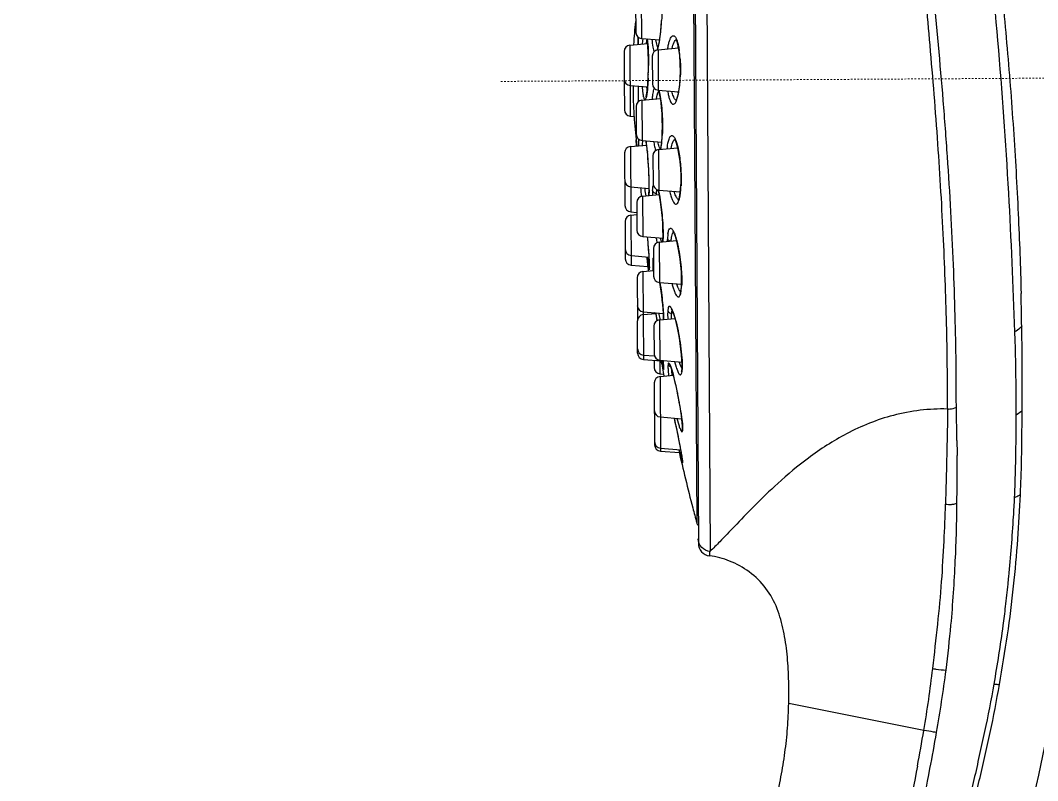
# Model space of a CAD drawing. Header units: millimetres. Extents: x 3631 to 3841, y 294 to 591.
# Drawn here: x 3748.5 to 3809, y 463.5 to 508.7 of the extents above; entities that cross this region are included whole.
import ezdxf

# ---------------------------------------------------------------- set-up
doc = ezdxf.new("R2010")
doc.units = ezdxf.units.MM
doc.header["$LTSCALE"] = 0.1
doc.linetypes.add('CENTER', pattern=[0.6, 0.375, -0.075, 0.075, -0.075])
doc.layers.add('02___PRT_ALL_AXES', color=7, linetype='Continuous')
doc.layers.add('DIM', color=3, linetype='Continuous')

msp = doc.modelspace()

# ---------------------------------------------------------------- linework, layer by layer
at = {"color": 7, "linetype": 'Continuous'}
for p, q in [((3789.1475, 533.4216), (3789.4855, 477.126)), ((3788.4623, 532.6647), (3788.793, 477.6086)), ((3788.3806, 531.451), (3788.6967, 478.8274)), ((3785.4004, 510.0249), (3785.4148, 507.6226)), ((3785.0578, 509.6464), (3785.0677, 507.9969)), ((3786.6079, 508.6997), (3786.6048, 508.7024)), ((3784.7188, 507.2341), (3785.7825, 507.3336)), ((3785.2129, 507.2803), (3785.2104, 507.7056)), ((3785.4148, 507.6226), (3786.4966, 507.5345)), ((3785.4752, 507.3078), (3785.5057, 507.6195)), ((3785.7195, 507.338), (3785.7577, 507.5985)), ((3785.7604, 507.6018), (3785.8009, 507.0951)), ((3786.3209, 507.2819), (3786.2729, 507.5506)), ((3784.3763, 506.8556), (3784.3862, 505.2061)), ((3784.7188, 507.2341), (3784.7443, 502.9986)), ((3786.363, 506.9462), (3786.4056, 507.0723)), ((3786.395, 507.0751), (3786.3849, 507.0933)), ((3786.3885, 507.0591), (3786.4189, 507.1573)), ((3786.3973, 506.9462), (3787.6207, 507.0607)), ((3786.3973, 506.9462), (3786.4117, 504.5439)), ((3786.0547, 506.5678), (3786.0646, 504.9182)), ((3785.818, 505.5077), (3785.817, 505.4767)), ((3784.3873, 505.0224), (3784.3972, 503.3728)), ((3785.8092, 505.2621), (3785.8079, 505.2729)), ((3787.6846, 504.8969), (3787.7104, 505.226)), ((3787.7104, 505.226), (3787.7166, 505.3472)), ((3787.7221, 505.3364), (3787.7166, 505.3472)), ((3784.7332, 504.8317), (3785.7746, 504.7469)), ((3785.2334, 503.8673), (3785.2279, 504.7914)), ((3785.7463, 504.448), (3785.7018, 504.1797)), ((3785.7083, 504.7514), (3785.7462, 504.4756)), ((3786.4117, 504.5439), (3787.6205, 504.4454)), ((3786.4412, 504.5496), (3786.5038, 504.2964)), ((3787.6368, 504.4752), (3787.684, 504.8226)), ((3787.6484, 504.6027), (3787.6846, 504.8969)), ((3785.4368, 503.9584), (3786.5391, 504.0615)), ((3785.4368, 503.9584), (3785.4513, 501.556)), ((3786.3101, 504.0486), (3786.3469, 504.2611)), ((3787.4985, 503.9375), (3787.562, 504.1267)), ((3787.5064, 504.018), (3787.5554, 504.1569)), ((3785.0943, 503.5799), (3785.1042, 501.9304)), ((3784.7443, 502.9986), (3784.9817, 502.9792)), ((3786.6459, 501.8689), (3786.6513, 502.0079)), ((3784.7551, 501.1999), (3785.7214, 501.2903)), ((3785.1084, 501.2329), (3785.1061, 501.6063)), ((3785.2492, 501.2461), (3785.2468, 501.6447)), ((3785.4513, 501.556), (3786.6167, 501.4611)), ((3785.6946, 501.4852), (3785.6863, 501.5369)), ((3785.6978, 501.4713), (3785.6889, 501.2894)), ((3786.6393, 501.7439), (3786.6459, 501.8689)), ((3786.6491, 501.8499), (3786.6459, 501.8689)), ((3786.6498, 501.8677), (3786.6491, 501.8499)), ((3784.4125, 500.8215), (3784.4313, 497.6889)), ((3784.7551, 501.1999), (3784.7784, 497.3145)), ((3785.7674, 500.8947), (3785.7703, 500.8643)), ((3786.2232, 501.0549), (3786.2582, 500.9349)), ((3786.4329, 501.0173), (3787.5678, 501.1234)), ((3786.4329, 501.0173), (3786.4473, 498.6149)), ((3786.5462, 501.0138), (3786.494, 501.1134)), ((3786.0903, 500.6388), (3786.1002, 498.9892)), ((3787.7412, 498.6593), (3787.7555, 498.8737)), ((3787.7555, 498.8739), (3787.762, 499.0502)), ((3787.7555, 498.8737), (3787.7555, 498.8739)), ((3787.7611, 498.8476), (3787.7555, 498.8737)), ((3784.7695, 498.7976), (3785.8671, 498.7082)), ((3785.4711, 498.2516), (3786.4687, 498.345)), ((3785.4711, 498.2516), (3785.4855, 495.8493)), ((3785.6191, 498.5752), (3785.6685, 498.2667)), ((3785.8504, 498.2873), (3785.8592, 498.4251)), ((3785.8671, 498.5852), (3785.8535, 498.2821)), ((3785.8592, 498.4251), (3785.8652, 498.5907)), ((3786.0722, 498.5784), (3786.0618, 498.3157)), ((3786.2978, 498.4232), (3786.3249, 498.6533)), ((3786.4085, 498.6367), (3786.4663, 498.3806)), ((3786.4473, 498.6149), (3787.7225, 498.5111)), ((3787.698, 498.3167), (3787.7412, 498.6593)), ((3787.7421, 498.5783), (3787.7611, 498.8476)), ((3785.1285, 497.8732), (3785.1385, 496.2236)), ((3784.7784, 497.3145), (3785.1264, 497.2861)), ((3784.7796, 497.1205), (3785.1329, 497.1535)), ((3784.7796, 497.1205), (3784.7974, 494.1516)), ((3784.437, 496.7421), (3784.4503, 494.5259)), ((3785.4855, 495.8493), (3786.692, 495.751)), ((3786.6992, 495.8948), (3786.6892, 495.5321)), ((3786.974, 495.9651), (3786.9516, 495.7308)), ((3785.7885, 495.6728), (3785.7742, 495.8258)), ((3786.2761, 495.778), (3786.3327, 495.5091)), ((3786.4659, 495.5185), (3787.4949, 495.6148)), ((3786.4659, 495.5185), (3786.4803, 493.1162)), ((3786.5982, 495.5538), (3786.5409, 495.7574)), ((3786.6842, 495.5365), (3786.6892, 495.6258)), ((3787.5097, 495.5911), (3787.591, 495.239)), ((3784.794, 494.7181), (3785.8717, 494.6304)), ((3785.7483, 494.6347), (3785.821, 494.1212)), ((3786.1234, 495.1401), (3786.1333, 493.4905)), ((3784.7974, 494.1516), (3785.7857, 494.0712)), ((3786.0968, 494.4864), (3786.0838, 494.2554)), ((3786.0838, 494.2554), (3786.092, 493.9133)), ((3785.498, 493.7735), (3786.1433, 493.8339)), ((3785.498, 493.7735), (3785.5295, 488.5368)), ((3785.1554, 493.395), (3785.1699, 490.9865)), ((3786.4803, 493.1162), (3787.7996, 493.0088)), ((3787.7569, 492.6104), (3787.7835, 492.8058)), ((3787.7775, 492.6569), (3787.797, 492.868)), ((3787.7835, 492.8058), (3787.7915, 492.9102)), ((3787.7915, 492.9102), (3787.7916, 492.9106)), ((3787.797, 492.868), (3787.7915, 492.9102)), ((3787.7916, 492.9106), (3787.7975, 493.0339)), ((3787, 491.5961), (3786.9773, 491.4498)), ((3787.0093, 491.6285), (3787, 491.5961)), ((3785.5124, 491.3711), (3786.7144, 491.2733)), ((3785.5134, 491.2057), (3786.2771, 491.2771)), ((3786.424, 491.2909), (3786.5152, 490.886)), ((3786.7253, 490.9172), (3786.7238, 491.0589)), ((3787.192, 490.9643), (3787.196, 491.2236)), ((3785.1824, 488.911), (3785.1709, 490.8272)), ((3786.1511, 490.5171), (3786.161, 488.8674)), ((3786.3493, 490.8737), (3786.3416, 490.9179)), ((3786.3525, 490.8551), (3786.3493, 490.8737)), ((3786.4937, 490.8955), (3787.4065, 490.9809)), ((3786.4937, 490.8955), (3786.5081, 488.4932)), ((3785.5279, 488.8033), (3786.1838, 488.7499)), ((3785.5295, 488.5368), (3786.5846, 488.4509)), ((3786.1633, 488.4852), (3786.1659, 488.0572)), ((3786.5081, 488.4932), (3787.8249, 488.3859)), ((3786.5083, 488.4571), (3786.513, 487.6829)), ((3786.6022, 488.4839), (3786.605, 488.4694)), ((3786.605, 488.4694), (3786.6604, 488.1997)), ((3787.0292, 488.3274), (3787.0227, 488.3267)), ((3787.3709, 488.4229), (3787.4736, 488.0794)), ((3787.7588, 488.1365), (3787.6557, 488.4011)), ((3787.8282, 488.0016), (3787.7588, 488.1365)), ((3787.8221, 487.9436), (3787.8268, 488.0071)), ((3787.8268, 488.0071), (3787.8307, 488.2346)), ((3787.8367, 488.1963), (3787.8309, 487.9339)), ((3786.513, 487.6829), (3786.7507, 487.6635)), ((3786.5139, 487.5227), (3787.31, 487.5971)), ((3786.5139, 487.5227), (3786.5405, 483.0949)), ((3787.2358, 487.5912), (3787.2112, 487.8824)), ((3787.7961, 487.7078), (3787.8064, 487.7454)), ((3787.8057, 487.8346), (3787.8192, 487.9161)), ((3787.8064, 487.7454), (3787.8213, 487.831)), ((3787.8192, 487.9161), (3787.822, 487.9425)), ((3787.822, 487.9425), (3787.8221, 487.9436)), ((3787.8269, 487.8822), (3787.822, 487.9425)), ((3786.1714, 487.1442), (3786.1935, 483.4691)), ((3804.1595, 483.729), (3804.132, 485.7118)), ((3786.5284, 485.1203), (3787.8125, 485.0157)), ((3787.5145, 485.0349), (3787.6248, 484.6504)), ((3787.7587, 485.4269), (3787.8207, 484.9672)), ((3787.5268, 484.3323), (3787.5121, 484.4019)), ((3787.8485, 484.294), (3787.8476, 484.3891)), ((3787.8482, 484.3918), (3787.8492, 484.3993)), ((3787.8492, 484.3993), (3787.8532, 484.4733)), ((3787.8532, 484.4733), (3787.8504, 484.5991)), ((3787.8175, 484.2436), (3787.8267, 484.2468)), ((3786.5395, 483.2709), (3787.7567, 483.1718)), ((3787.6408, 483.1766), (3787.7284, 482.8232)), ((3786.5405, 483.0949), (3787.6631, 483.0034)), ((3787.7284, 482.8232), (3787.8278, 482.4711)), ((3787.8328, 482.7313), (3787.8181, 482.8222)), ((3787.8381, 482.4416), (3787.8538, 482.4042)), ((3787.8538, 482.4042), (3787.8599, 482.3942)), ((3802.2031, 466.4876), (3794.1629, 468.0904))]:
    msp.add_line(p, q, dxfattribs=at)
for points in [[(3786.4189, 507.1573), (3786.4508, 507.2871), (3786.4827, 507.4477), (3786.5133, 507.6384), (3786.5416, 507.8585), (3786.5664, 508.1043), (3786.587, 508.3702), (3786.6026, 508.6506), (3786.6048, 508.7024)], [(3785.8079, 505.2729), (3785.816, 505.4929), (3785.8218, 505.7324), (3785.8247, 505.9742), (3785.8248, 506.214), (3785.8222, 506.4475), (3785.8171, 506.6707), (3785.8097, 506.8802), (3785.8002, 507.0747), (3785.7889, 507.2527), (3785.7762, 507.4132), (3785.7622, 507.5551), (3785.7575, 507.5947)], [(3787.6854, 506.6074), (3787.6347, 506.9941), (3787.5725, 507.29), (3787.5079, 507.4889), (3787.4868, 507.5353)], [(3786.3489, 506.9695), (3786.3485, 506.9689), (3786.3625, 506.9946), (3786.3885, 507.0591)], [(3787.7166, 505.3472), (3787.7246, 505.6299), (3787.7174, 506.1444), (3787.6854, 506.6074)], [(3785.7511, 504.513), (3785.7681, 504.6714), (3785.7836, 504.853), (3785.797, 505.0554), (3785.8079, 505.2726)], [(3785.6851, 504.1483), (3785.6812, 504.142), (3785.6843, 504.1506), (3785.6979, 504.1964), (3785.715, 504.2738), (3785.7331, 504.3799), (3785.7511, 504.513)], [(3786.492, 504.3167), (3786.4494, 504.4831), (3786.4277, 504.5426)], [(3786.6513, 502.0079), (3786.6571, 502.3927), (3786.6507, 502.7824), (3786.6335, 503.1606), (3786.6071, 503.5119), (3786.5733, 503.8255), (3786.5342, 504.0956), (3786.492, 504.3167)], [(3787.5554, 504.1569), (3787.6042, 504.353), (3787.6484, 504.6027)], [(3787.4558, 503.9237), (3787.4523, 503.9211), (3787.4658, 503.9391), (3787.5064, 504.018)], [(3785.8293, 500.0787), (3785.8155, 500.2938), (3785.8003, 500.5012), (3785.784, 500.6989), (3785.7669, 500.885), (3785.7491, 501.058), (3785.7309, 501.216), (3785.7127, 501.3585), (3785.6946, 501.4852)], [(3786.5865, 501.2194), (3786.6161, 501.4536), (3786.6393, 501.7439)], [(3787.6569, 500.6748), (3787.5983, 500.997), (3787.5342, 501.2629), (3787.4692, 501.4657), (3787.4103, 501.597), (3787.3966, 501.6202)], [(3786.5476, 501.028), (3786.5533, 501.0469), (3786.5865, 501.2194)], [(3787.762, 499.0502), (3787.7619, 499.4715), (3787.7423, 499.8967), (3787.7062, 500.304), (3787.6569, 500.6748)], [(3785.8652, 498.5907), (3785.8683, 498.7769), (3785.8682, 498.9793), (3785.8653, 499.1929), (3785.8598, 499.4127), (3785.8518, 499.6354), (3785.8415, 499.8584), (3785.8293, 500.0787)], [(3786.4578, 498.4023), (3786.4143, 498.5921), (3786.4047, 498.6266)], [(3786.6892, 495.6258), (3786.6958, 495.9172), (3786.6913, 496.2434), (3786.6766, 496.5889), (3786.653, 496.9386), (3786.6221, 497.2803), (3786.5855, 497.6045), (3786.5449, 497.9036), (3786.5018, 498.1714), (3786.4578, 498.4023)], [(3787.5993, 497.9869), (3787.6021, 497.9911), (3787.6441, 498.0883), (3787.698, 498.3167)], [(3787.5971, 495.1833), (3787.5337, 495.4701), (3787.4688, 495.7124), (3787.4058, 495.9045), (3787.3479, 496.0449), (3787.3009, 496.1319), (3787.2928, 496.1439)], [(3785.8937, 494.2212), (3785.89, 494.3071), (3785.8852, 494.4033), (3785.8792, 494.5098), (3785.8719, 494.6263), (3785.8635, 494.7522), (3785.8538, 494.8871), (3785.843, 495.0302), (3785.831, 495.1811), (3785.8179, 495.3391), (3785.8037, 495.5032), (3785.7885, 495.6728)], [(3787.7975, 493.0339), (3787.7993, 493.3745), (3787.7837, 493.7457), (3787.753, 494.1278), (3787.7097, 494.5036), (3787.6567, 494.8586), (3787.5971, 495.1833)], [(3785.895, 493.9459), (3785.895, 493.946), (3785.8961, 493.9591), (3785.8973, 493.9874), (3785.8979, 494.0286), (3785.8975, 494.0816), (3785.8961, 494.1459), (3785.8937, 494.2212)], [(3786.7238, 491.0589), (3786.7137, 491.2884), (3786.6969, 491.5378), (3786.6746, 491.7992), (3786.6477, 492.066), (3786.6173, 492.3328), (3786.5843, 492.5954), (3786.5492, 492.8508), (3786.5126, 493.0964), (3786.5086, 493.1208)], [(3787.7312, 492.4811), (3787.7152, 492.4652), (3787.7269, 492.4937), (3787.7569, 492.6104)], [(3786.3527, 490.8518), (3786.3343, 490.9581), (3786.3044, 491.1271), (3786.2763, 491.2815), (3786.271, 491.3094)], [(3787.8307, 488.2346), (3787.82, 488.5117), (3787.7958, 488.8219), (3787.7601, 489.1506), (3787.715, 489.4845), (3787.6629, 489.8125), (3787.6061, 490.1261), (3787.5463, 490.4183), (3787.4856, 490.683), (3787.4256, 490.9152), (3787.3679, 491.1136), (3787.3139, 491.2769), (3787.265, 491.4043), (3787.2238, 491.4943), (3787.1951, 491.5438), (3787.1922, 491.5479)], [(3786.7248, 488.287), (3786.7149, 488.3819), (3786.7042, 488.4772)], [(3786.7435, 488.0178), (3786.7434, 488.0164), (3786.7435, 488.0217), (3786.7433, 488.0455), (3786.7416, 488.0846), (3786.7381, 488.138), (3786.7325, 488.2055), (3786.7248, 488.287)], [(3787.1746, 488.0411), (3787.1426, 488.1241), (3787.1182, 488.1783), (3787.1147, 488.185)], [(3787.8504, 484.5991), (3787.8384, 484.7704), (3787.8171, 484.9794), (3787.7873, 485.2166), (3787.7504, 485.4713), (3787.708, 485.7358), (3787.6613, 486.0042), (3787.6114, 486.2716), (3787.5594, 486.5337), (3787.5061, 486.7863), (3787.4527, 487.0252), (3787.4, 487.2477), (3787.3489, 487.4514), (3787.3001, 487.6343), (3787.2543, 487.7946), (3787.2122, 487.9307), (3787.1746, 488.0411)], [(3787.8067, 487.8233), (3787.7985, 487.8102), (3787.8057, 487.8346)], [(3787.4866, 484.5207), (3787.4441, 484.7183), (3787.4011, 484.9149), (3787.3707, 485.0517)], [(3787.8181, 482.8222), (3787.8008, 482.9252), (3787.7806, 483.0398), (3787.7579, 483.1657), (3787.7324, 483.3025), (3787.7044, 483.4498), (3787.6739, 483.6072), (3787.6409, 483.7741), (3787.6055, 483.95), (3787.5678, 484.134), (3787.528, 484.3251), (3787.4866, 484.5207)], [(3787.8657, 482.4745), (3787.8656, 482.4724), (3787.8654, 482.4742), (3787.864, 482.4965), (3787.8602, 482.5347), (3787.8538, 482.587), (3787.8447, 482.6527), (3787.8328, 482.7313)]]:
    msp.add_lwpolyline(points, dxfattribs=at)
for centre, radius, start, end in [((3785.4455, 507.9991), 0.3778, 180.343299, 265.344062), ((3784.754, 506.858), 0.3778, 95.344345, 180.345111), ((3772.1383, 506.3291), 13.6841, 3.074368, 3.208624), ((3786.4324, 506.5701), 0.3778, 95.344344, 180.345105), ((3790.24, 506.4845), 2.7321, 165.858195, 167.787351), ((3789.8723, 506.5757), 2.3533, 165.226377, 165.823591), ((3781.3085, 506.0049), 6.412, 6.15816, 7.753088), ((3780.1426, 505.8787), 7.5847, 3.822264, 6.161154), ((3765.4563, 506.1024), 20.3704, 358.327179, 359.606719), ((3765.0264, 506.1073), 20.8002, 359.601275, 359.727128), ((3784.7639, 505.2082), 0.3778, 180.343296, 265.344062), ((3784.765, 505.0248), 0.3778, 166.108402, 180.345018), ((3767.1633, 506.0511), 18.6626, 357.576938, 358.236232), ((3786.4424, 504.9204), 0.3778, 180.343302, 265.344063), ((3780.3902, 505.6095), 7.3361, 353.84246, 354.471622), ((3779.8728, 505.654), 7.8554, 354.511515, 355.428746), ((3779.0002, 505.7158), 8.7301, 355.48156, 357.509809), ((3790.4926, 505.0782), 2.9918, 192.194105, 192.737654), ((3790.065, 504.9796), 2.553, 192.694346, 194.89154), ((3785.472, 503.5823), 0.3778, 95.344345, 180.345108), ((3784.7749, 503.3751), 0.3778, 180.343389, 265.344062), ((3785.4819, 501.9325), 0.3778, 180.343299, 265.344062), ((3795.5721, 501.1367), 10.1144, 178.486567, 179.219959), ((3793.6077, 501.1888), 8.1494, 177.349302, 178.487708), ((3778.2533, 500.3829), 7.5246, 8.2228, 8.895419), ((3776.3048, 500.1022), 9.4932, 7.12023, 8.217914), ((3773.9451, 499.7995), 11.8723, 6.79747, 7.15806), ((3784.7903, 500.8238), 0.3778, 95.344345, 180.345111), ((3771.5812, 499.5212), 14.2525, 5.529914, 6.783578), ((3765.5978, 498.937), 20.2644, 3.960102, 5.457673), ((3786.4681, 500.6412), 0.3778, 95.344344, 180.345105), ((3784.2833, 501.519), 2.3288, 347.576198, 349.591771), ((3791.6236, 500.6048), 4.7039, 173.375942, 174.243291), ((3790.3304, 500.7109), 2.8256, 169.931023, 171.469891), ((3761.979, 498.6657), 23.8933, 3.831932, 4.00969), ((3761.0199, 498.6023), 24.8544, 2.972479, 3.830017), ((3761.3373, 498.6173), 24.5367, 2.542628, 2.976059), ((3763.4303, 498.7077), 22.4417, 1.450924, 2.549005), ((3784.8002, 499.1741), 0.3778, 180.343296, 265.344062), ((3766.6807, 498.7986), 19.1901, 1.133841, 1.425454), ((3770.0201, 498.8591), 15.8502, 359.728494, 1.154188), ((3786.478, 498.9914), 0.3778, 180.343302, 265.344063), ((3787.2333, 498.6687), 1.1466, 167.378796, 169.875398), ((3780.2526, 499.2052), 7.5169, 357.272969, 357.460262), ((3785.5063, 497.8755), 0.3778, 95.344345, 180.345108), ((3888.1687, 505.7377), 103.0477, 183.892514, 184.169573), ((3795.7165, 499.9503), 10.1906, 186.923756, 187.754884), ((3791.6981, 499.637), 5.9215, 189.027328, 189.946519), ((3775.3057, 498.8395), 10.5645, 358.620675, 359.554882), ((3773.5561, 498.8577), 12.3142, 359.533323, 359.656597), ((3790.1821, 498.1366), 3.8949, 175.781019, 177.043803), ((3779.6341, 497.0034), 6.9696, 10.946226, 11.396626), ((3790.5877, 499.295), 3.0008, 194.937617, 196.666828), ((3782.9085, 499.035), 4.8551, 353.332091, 354.60284), ((3784.8091, 497.691), 0.3778, 180.343296, 265.344062), ((3784.8148, 496.7444), 0.3778, 95.344345, 180.345111), ((3785.5162, 496.2258), 0.3778, 180.343299, 265.344062), ((3789.0082, 495.6833), 2.0536, 170.585248, 172.111147), ((3786.5011, 495.1424), 0.3778, 95.344344, 180.345105), ((3790.8172, 496.5678), 4.6078, 193.28197, 193.672104), ((3788.7231, 496.2362), 2.2318, 197.804724, 198.467427), ((3792.1807, 495.4256), 5.238, 176.659447, 178.385771), ((3784.8247, 495.0946), 0.3778, 180.343296, 265.344062), ((3888.1687, 505.7377), 103.0477, 186.18411, 186.652275), ((3784.8281, 494.5281), 0.3778, 180.343389, 265.344062), ((3773.8424, 493.7303), 12.0621, 2.417519, 2.87992), ((3785.5332, 493.3974), 0.3778, 95.344345, 180.345108), ((3795.8167, 494.3822), 9.736, 182.760827, 183.215059), ((3786.511, 493.4927), 0.3778, 180.343302, 265.344063), ((3790.6697, 494.0895), 3.3379, 198.50361, 198.982158), ((3783.046, 493.151), 4.7595, 356.591209, 357.050604), ((3787.952, 492.7747), 0.3017, 223.244937, 226.298918), ((3786.5217, 492.7735), 1.2591, 345.817628, 348.462841), ((3786.1281, 492.8545), 1.6609, 348.440147, 350.524469), ((3785.7189, 492.9199), 2.0753, 350.601775, 351.991123), ((3785.4381, 492.9601), 2.359, 351.975196, 352.614906), ((3586.1984, 487.0098), 221.8425, 1.087701, 1.408052), ((3785.5431, 491.7476), 0.3778, 180.343299, 265.344062), ((3785.5486, 490.8296), 0.3778, 95.344345, 180.345108), ((3888.1687, 505.7377), 103.0477, 188.049275, 188.075594), ((3811.4955, 494.4299), 25.5279, 186.975879, 187.096749), ((3751.4239, 484.8631), 35.4388, 9.837417, 10.485821), ((3792.3354, 492.6971), 5.82, 194.16892, 195.209818), ((3787.2057, 491.5429), 0.2598, 257.04742, 268.978457), ((3788.768, 491.1197), 1.5755, 174.0453, 176.217014), ((3588.679, 487.0578), 219.3605, 0.903756, 1.087124), ((3785.5477, 490.9886), 0.3778, 180.34301, 192.687974), ((3786.5289, 490.5194), 0.3778, 95.344344, 180.345105), ((3785.5585, 489.1798), 0.3778, 180.343299, 265.344062), ((3785.5601, 488.9133), 0.3778, 180.344622, 265.344062), ((3786.5388, 488.8697), 0.3778, 180.343302, 265.344063), ((3786.5436, 488.0594), 0.3778, 180.343302, 265.344063), ((3888.1687, 505.7377), 103.0477, 189.628057, 190.161955), ((3771.1753, 486.6735), 15.6339, 6.238251, 6.593548), ((3775.0349, 487.095), 11.7514, 5.835714, 6.240296), ((3786.5491, 487.1466), 0.3778, 95.344344, 180.345105), ((3789.208, 487.9679), 1.9986, 180.796946, 182.450715), ((3774.9477, 484.2576), 12.8075, 14.676951, 14.89292), ((3774.1177, 484.0404), 13.6655, 14.394937, 14.676298), ((3771.7468, 483.4363), 16.1121, 13.066145, 14.379903), ((3786.368, 488.0186), 1.4653, 352.642962, 354.657556), ((3785.7884, 488.0615), 2.0464, 354.972977, 355.236479), ((3785.5766, 488.0786), 2.2589, 355.249821, 356.327621), ((3768.828, 482.7448), 19.1116, 12.767867, 13.107121), ((3767.4276, 482.4289), 20.5473, 11.649144, 12.763945), ((3765.1279, 481.9475), 22.8968, 11.325297, 11.66705), ((3764.355, 481.7921), 23.6851, 10.310467, 11.32677), ((3765.1245, 481.932), 22.9031, 10.08552, 10.31059), ((3767.276, 482.3108), 20.7185, 8.831246, 10.096241), ((3786.559, 485.4968), 0.3778, 180.343302, 265.344063), ((3786.5602, 485.2972), 0.3778, 164.850782, 180.345122), ((3729.0235, 472.0421), 59.7803, 11.932222, 12.573236), ((3770.3968, 482.8073), 17.5585, 8.580254, 8.793702), ((3793.7382, 486.9469), 6.2458, 198.036858, 198.660052), ((3786.5702, 483.6474), 0.3778, 180.343285, 265.344063), ((3786.5712, 483.4714), 0.3778, 180.344623, 265.344063), ((3888.1687, 505.7377), 103.0477, 192.65344, 194.625483), ((3901.7499, 484.3452), 97.589, 180.362568, 180.892876), ((3776.7171, 480.9706), 11.2551, 8.95153, 9.385674), ((3788.9774, 482.8562), 1.2124, 198.519606, 199.539857), ((3788.6676, 482.7466), 0.8838, 199.56261, 200.19215), ((3888.1692, 505.7379), 103.0482, 194.625555, 195.137991), ((3789.0614, 478.926), 0.3778, 195.137949, 222.843298), ((3789.5485, 477.6132), 0.7555, 180.344339, 262.751705), ((3714.3526, 480.8), 89.0088, 350.746835, 353.137753), ((3713.5336, 481.8121), 90.7443, 350.193925, 352.568275), ((3807.2574, 477.5151), 8.3213, 263.761894, 265.005443), ((3807.0318, 474.9172), 5.7136, 264.99027, 266.164855), ((3806.9338, 473.4892), 4.2823, 266.195985, 266.708132), ((3716.3991, 480.7645), 86.9743, 349.129562, 350.55298), ((3706.9082, 482.9461), 97.4658, 348.922634, 350.200335)]:
    msp.add_arc(centre, radius, start, end, dxfattribs=at)
for points, knots in [([(3800.1374, 534.4497), (3800.3625, 531.8241), (3800.718, 527.8343), (3801.2139, 522.2771), (3801.6188, 517.6297), (3802.065, 512.5417), (3802.3893, 509.0229), (3802.5463, 507.2168)], [0, 0, 0, 0, 0.2891676, 0.4395411, 0.6122324, 0.8010665, 1, 1, 1, 1]), ([(3804.1321, 485.7119), (3804.1216, 486.1345), (3804.1203, 487.002), (3804.1108, 488.8149), (3804.0629, 491.2123), (3803.9584, 494.219), (3803.8074, 497.3687), (3803.6059, 500.6213), (3803.2724, 505.0357), (3802.7735, 510.4674), (3802.209, 516.6976), (3801.616, 523.5447), (3801.1837, 528.2799), (3800.9319, 531.1091)], [0, 0, 0, 0, 0.0278602, 0.0571593, 0.1194645, 0.1858569, 0.2554067, 0.3272476, 0.4005977, 0.5471156, 0.6866711, 0.812828, 1, 1, 1, 1]), ([(3805.851, 528.0188), (3806.7666, 525.473), (3807.9937, 521.466), (3809.2985, 515.9009), (3810.4649, 509.8672), (3811.4831, 502.1909), (3812.005, 493.1377), (3811.8732, 484.2481), (3811.1025, 475.292), (3809.6131, 466.1162), (3807.3932, 456.9052), (3804.7723, 447.8305), (3801.7787, 438.9006), (3798.3761, 430.1194), (3794.5918, 421.4863), (3790.4909, 412.9853), (3786.153, 404.6128), (3781.5851, 396.4051), (3778.3803, 391.0431), (3776.7424, 388.3941)], [0, 0, 0, 0, 0.0550345, 0.0850916, 0.1162568, 0.1800155, 0.2424456, 0.3005606, 0.3607247, 0.4251515, 0.4894573, 0.5533448, 0.6172524, 0.6809822, 0.7448498, 0.808949, 0.8729507, 0.9366442, 1, 1, 1, 1]), ([(3804.9823, 528.0136), (3805.0955, 527.0597), (3805.3218, 524.8817), (3805.702, 521.2703), (3806.1413, 517.0232), (3806.6395, 512.317), (3807.1395, 507.3343), (3807.534, 502.2622), (3807.8149, 497.2958), (3807.9378, 494.0403), (3807.9749, 492.4618)], [0, 0, 0, 0, 0.0807525, 0.1840583, 0.305255, 0.4396676, 0.5818732, 0.7261823, 0.8672735, 1, 1, 1, 1]), ([(3804.9837, 523.7689), (3805.2422, 521.272), (3805.7755, 515.8474), (3806.6316, 507.4104), (3807.2514, 498.708), (3807.4883, 492.9302), (3807.5836, 490.1789)], [0, 0, 0, 0, 0.2234731, 0.4852509, 0.7549252, 1, 1, 1, 1]), ([(3786.5778, 510.1897), (3786.5888, 510.0811), (3786.6255, 509.5853), (3786.6236, 509.0872), (3786.6079, 508.6997)], [0, 0, 0, 0, 0.2195629, 1, 1, 1, 1]), ([(3786.4056, 507.0723), (3786.4701, 507.2945), (3786.5534, 507.8384), (3786.5951, 508.3839), (3786.6079, 508.6997)], [0, 0, 0, 0, 0.4227421, 1, 1, 1, 1]), ([(3786.0315, 507.5709), (3786.0451, 507.4156), (3786.0689, 507.2048), (3786.1272, 506.9627), (3786.1606, 506.8741), (3786.1811, 506.8418)], [0, 0, 0, 0, 0.6252228, 0.8464533, 1, 1, 1, 1]), ([(3786.9693, 507.0048), (3786.9835, 507.0928), (3787.0137, 507.2533), (3787.0703, 507.4667), (3787.1345, 507.6292), (3787.2005, 507.7384), (3787.2821, 507.8031), (3787.3783, 507.7795), (3787.447, 507.6865), (3787.4839, 507.609), (3787.5028, 507.5615)], [0, 0, 0, 0, 0.2211763, 0.4048277, 0.5479241, 0.6519518, 0.7233884, 0.7856032, 0.8731018, 1, 1, 1, 1]), ([(3787.2278, 507.0323), (3787.2569, 507.1569), (3787.3041, 507.3239), (3787.408, 507.4967), (3787.4665, 507.5463), (3787.4952, 507.5565)], [0, 0, 0, 0, 0.6364164, 0.8485543, 1, 1, 1, 1]), ([(3787.5028, 507.5615), (3787.5108, 507.5413), (3787.5448, 507.4488), (3787.5707, 507.3534), (3787.5883, 507.2786)], [0, 0, 0, 0, 0.2206513, 1, 1, 1, 1]), ([(3785.8026, 507.063), (3785.8071, 506.9807), (3785.8228, 506.6294), (3785.8277, 506.2775), (3785.8264, 506.0082)], [0, 0, 0, 0, 0.234364, 1, 1, 1, 1]), ([(3786.3849, 507.0933), (3786.3787, 507.1053), (3786.3513, 507.166), (3786.3333, 507.2305), (3786.3209, 507.2819)], [0, 0, 0, 0, 0.2044402, 1, 1, 1, 1]), ([(3787.5883, 507.2786), (3787.5956, 507.2478), (3787.6252, 507.1125), (3787.6475, 506.9757), (3787.6619, 506.8699)], [0, 0, 0, 0, 0.2291269, 1, 1, 1, 1]), ([(3802.5463, 507.2168), (3802.7161, 505.2636), (3803.0303, 501.4123), (3803.3094, 496.6479), (3803.4599, 492.9715), (3803.5387, 490.3783), (3803.5726, 488.3045), (3803.579, 486.726), (3803.5833, 485.9658), (3803.5933, 485.5935)], [0, 0, 0, 0, 0.2716038, 0.5352758, 0.6610882, 0.7813252, 0.8946872, 0.9484049, 1, 1, 1, 1]), ([(3787.7105, 506.3843), (3787.7163, 506.2988), (3787.7345, 505.9499), (3787.7333, 505.5999), (3787.7221, 505.3364)], [0, 0, 0, 0, 0.2452737, 1, 1, 1, 1]), ([(3785.8092, 505.2621), (3785.8059, 505.1847), (3785.792, 504.9129), (3785.771, 504.6412), (3785.7463, 504.448)], [0, 0, 0, 0, 0.2845171, 1, 1, 1, 1]), ([(3785.5553, 504.1152), (3785.5324, 504.2017), (3785.4995, 504.4187), (3785.4784, 504.6363), (3785.4686, 504.7653)], [0, 0, 0, 0, 0.408848, 1, 1, 1, 1]), ([(3786.0654, 504.0241), (3786.069, 504.0647), (3786.0834, 504.2089), (3786.1033, 504.3527), (3786.1236, 504.4548)], [0, 0, 0, 0, 0.2811521, 1, 1, 1, 1]), ([(3786.1236, 504.4548), (3786.1276, 504.475), (3786.1425, 504.5449), (3786.161, 504.6143), (3786.1787, 504.6621)], [0, 0, 0, 0, 0.2870495, 1, 1, 1, 1]), ([(3786.3469, 504.2611), (3786.3531, 504.2895), (3786.375, 504.3778), (3786.4037, 504.4673), (3786.4387, 504.5189)], [0, 0, 0, 0, 0.3175635, 1, 1, 1, 1]), ([(3786.5038, 504.2964), (3786.5379, 504.1279), (3786.5917, 503.7523), (3786.6603, 502.9428), (3786.6687, 502.3008), (3786.6498, 501.8677)], [0, 0, 0, 0, 0.2116773, 0.4663834, 1, 1, 1, 1]), ([(3786.9712, 504.4889), (3786.9854, 504.4024), (3787.0156, 504.2438), (3787.0712, 504.0319), (3787.1338, 503.8699), (3787.1982, 503.7609), (3787.2816, 503.7007), (3787.374, 503.7289), (3787.4425, 503.8169), (3787.4797, 503.892), (3787.4985, 503.9375)], [0, 0, 0, 0, 0.2207692, 0.4063251, 0.551846, 0.6557899, 0.7258712, 0.7887525, 0.8758605, 1, 1, 1, 1]), ([(3787.3435, 504.1122), (3787.3318, 504.136), (3787.282, 504.2515), (3787.2484, 504.3734), (3787.2259, 504.47)], [0, 0, 0, 0, 0.2108667, 1, 1, 1, 1]), ([(3787.562, 504.1267), (3787.5692, 504.1527), (3787.5989, 504.2678), (3787.6217, 504.3846), (3787.6368, 504.4752)], [0, 0, 0, 0, 0.2270909, 1, 1, 1, 1]), ([(3785.7018, 504.1797), (3785.6924, 504.1375), (3785.6789, 504.081), (3785.6512, 504.0227), (3785.633, 503.9974), (3785.6055, 503.9972), (3785.5873, 504.0239), (3785.5701, 504.0625), (3785.5604, 504.0958), (3785.5553, 504.1152)], [0, 0, 0, 0, 0.3743312, 0.4934705, 0.5702619, 0.6244577, 0.7023876, 0.8265247, 1, 1, 1, 1]), ([(3787.4748, 503.9531), (3787.4627, 503.9588), (3787.4043, 503.9982), (3787.3681, 504.0617), (3787.3435, 504.1122)], [0, 0, 0, 0, 0.1927157, 1, 1, 1, 1]), ([(3786.1392, 501.4922), (3786.1453, 501.451), (3786.1683, 501.3044), (3786.1966, 501.1584), (3786.2232, 501.0549)], [0, 0, 0, 0, 0.2800512, 1, 1, 1, 1]), ([(3786.494, 501.1134), (3786.4844, 501.1368), (3786.4423, 501.2532), (3786.4141, 501.3741), (3786.3944, 501.4705)], [0, 0, 0, 0, 0.2045322, 1, 1, 1, 1]), ([(3786.5738, 501.0983), (3786.5834, 501.1501), (3786.6219, 501.3992), (3786.64, 501.6509), (3786.6491, 501.8499)], [0, 0, 0, 0, 0.209344, 1, 1, 1, 1]), ([(3786.9511, 501.1474), (3786.9709, 501.3161), (3787.0054, 501.5392), (3787.1015, 501.7736), (3787.1786, 501.8488), (3787.2432, 501.8491), (3787.2873, 501.8266), (3787.3299, 501.7855), (3787.3924, 501.697), (3787.4642, 501.536), (3787.5094, 501.3919), (3787.5324, 501.3087)], [0, 0, 0, 0, 0.3555339, 0.464253, 0.532498, 0.5611255, 0.5933551, 0.6335762, 0.6840882, 0.819369, 1, 1, 1, 1]), ([(3787.1867, 501.092), (3787.2061, 501.2148), (3787.239, 501.3797), (3787.3225, 501.5561), (3787.3736, 501.6092), (3787.3997, 501.6217)], [0, 0, 0, 0, 0.6389051, 0.8512889, 1, 1, 1, 1]), ([(3787.5324, 501.3087), (3787.5438, 501.2675), (3787.591, 501.0841), (3787.6271, 500.898), (3787.6509, 500.7534)], [0, 0, 0, 0, 0.2262926, 1, 1, 1, 1]), ([(3787.6509, 500.7534), (3787.7019, 500.4432), (3787.7669, 499.8164), (3787.7761, 499.1863), (3787.7622, 498.8721)], [0, 0, 0, 0, 0.4999315, 1, 1, 1, 1]), ([(3786.0722, 498.5784), (3786.074, 498.6061), (3786.0813, 498.7038), (3786.0921, 498.8013), (3786.1046, 498.8703)], [0, 0, 0, 0, 0.2840654, 1, 1, 1, 1]), ([(3786.0722, 498.5784), (3786.0739, 498.5681), (3786.0867, 498.5248), (3786.1192, 498.4892), (3786.1475, 498.4697)], [0, 0, 0, 0, 0.2333117, 1, 1, 1, 1]), ([(3786.4769, 498.3269), (3786.5532, 497.9325), (3786.6527, 497.1224), (3786.7007, 496.3079), (3786.6992, 495.8948)], [0, 0, 0, 0, 0.492981, 1, 1, 1, 1]), ([(3787.0897, 498.5549), (3787.11, 498.4598), (3787.1515, 498.2883), (3787.224, 498.0628), (3787.302, 497.9009), (3787.3773, 497.7952), (3787.4807, 497.7579), (3787.5694, 497.8319), (3787.6283, 497.9606), (3787.6597, 498.0699), (3787.6746, 498.1347)], [0, 0, 0, 0, 0.217557, 0.3952139, 0.5287214, 0.6197411, 0.68088, 0.7475148, 0.851034, 1, 1, 1, 1]), ([(3787.482, 498.2062), (3787.4705, 498.2283), (3787.4202, 498.3342), (3787.3831, 498.4457), (3787.3573, 498.5342)], [0, 0, 0, 0, 0.2130219, 1, 1, 1, 1]), ([(3787.6746, 498.1347), (3787.6804, 498.1597), (3787.7039, 498.2711), (3787.7204, 498.3838), (3787.7308, 498.4713)], [0, 0, 0, 0, 0.2257276, 1, 1, 1, 1]), ([(3787.622, 498.033), (3787.6094, 498.0403), (3787.5498, 498.0866), (3787.5099, 498.1528), (3787.482, 498.2062)], [0, 0, 0, 0, 0.1941364, 1, 1, 1, 1]), ([(3786.9822, 496.0192), (3786.9897, 496.0635), (3787.0064, 496.1434), (3787.0401, 496.2529), (3787.102, 496.3531), (3787.189, 496.3302), (3787.24, 496.2771), (3787.2945, 496.1961), (3787.3271, 496.1293), (3787.3441, 496.0911)], [0, 0, 0, 0, 0.1905356, 0.3388795, 0.5142574, 0.5860392, 0.6853856, 0.822507, 1, 1, 1, 1]), ([(3787.1752, 495.5938), (3787.177, 495.6204), (3787.1849, 495.7158), (3787.1977, 495.8109), (3787.2118, 495.8784)], [0, 0, 0, 0, 0.2793085, 1, 1, 1, 1]), ([(3787.2118, 495.8784), (3787.2227, 495.9303), (3787.2449, 496.0144), (3787.2887, 496.0953), (3787.3157, 496.117)], [0, 0, 0, 0, 0.604601, 1, 1, 1, 1]), ([(3787.3441, 496.0911), (3787.3591, 496.0576), (3787.4254, 495.8948), (3787.4748, 495.7256), (3787.5097, 495.5911)], [0, 0, 0, 0, 0.2088394, 1, 1, 1, 1]), ([(3785.8893, 494.3363), (3785.8842, 494.4387), (3785.8541, 494.9357), (3785.8119, 495.4319), (3785.7745, 495.8256)], [0, 0, 0, 0, 0.2058488, 1, 1, 1, 1]), ([(3786.9516, 495.7308), (3786.9566, 495.7117), (3787.0022, 495.6296), (3787.104, 495.5958), (3787.1752, 495.5938)], [0, 0, 0, 0, 0.2168498, 1, 1, 1, 1]), ([(3787.591, 495.239), (3787.6735, 494.8393), (3787.7814, 494.0635), (3787.8184, 493.2795), (3787.7991, 492.9061)], [0, 0, 0, 0, 0.5218759, 1, 1, 1, 1]), ([(3785.821, 494.1212), (3785.8305, 494.0633), (3785.8482, 493.9796), (3785.8632, 493.8915), (3785.8776, 493.8672)], [0, 0, 0, 0, 0.6751847, 1, 1, 1, 1]), ([(3785.8776, 493.8672), (3785.8914, 493.8478), (3785.9036, 493.9857), (3785.8979, 494.061), (3785.8963, 494.1791), (3785.8938, 494.2391)], [0, 0, 0, 0, 0.1901451, 0.5200477, 1, 1, 1, 1]), ([(3786.0968, 494.4864), (3786.0984, 494.4979), (3786.1043, 494.531), (3786.1113, 494.567), (3786.1259, 494.5841)], [0, 0, 0, 0, 0.3404162, 1, 1, 1, 1]), ([(3786.5098, 493.1232), (3786.5733, 492.7179), (3786.6655, 491.9813), (3786.7275, 491.2402), (3786.7296, 490.908)], [0, 0, 0, 0, 0.5525924, 1, 1, 1, 1]), ([(3787.2261, 493.0506), (3787.2476, 492.9649), (3787.2906, 492.8081), (3787.3619, 492.5985), (3787.4332, 492.436), (3787.5009, 492.325), (3787.5632, 492.2643), (3787.6144, 492.2555), (3787.6629, 492.2756), (3787.7096, 492.3519), (3787.7313, 492.4216), (3787.7424, 492.465)], [0, 0, 0, 0, 0.2272652, 0.4182544, 0.5700017, 0.6815319, 0.755055, 0.7825305, 0.8099947, 0.8846245, 1, 1, 1, 1]), ([(3787.6237, 492.7345), (3787.614, 492.7537), (3787.5725, 492.8414), (3787.5379, 492.9323), (3787.5133, 493.0038)], [0, 0, 0, 0, 0.2210595, 1, 1, 1, 1]), ([(3787.7322, 492.568), (3787.7228, 492.578), (3787.6803, 492.6291), (3787.6474, 492.6875), (3787.6237, 492.7345)], [0, 0, 0, 0, 0.2068391, 1, 1, 1, 1]), ([(3787.0093, 491.6285), (3787.0147, 491.6445), (3787.0257, 491.6711), (3787.0497, 491.7032), (3787.0845, 491.7117), (3787.1183, 491.6918), (3787.1512, 491.6551), (3787.2045, 491.5709), (3787.2378, 491.4946), (3787.2608, 491.438)], [0, 0, 0, 0, 0.1134458, 0.1942273, 0.2578415, 0.3340046, 0.4424028, 0.5895797, 1, 1, 1, 1]), ([(3786.9773, 491.4498), (3786.9742, 491.4154), (3786.964, 491.2492), (3786.9672, 491.0825), (3786.9731, 490.9508)], [0, 0, 0, 0, 0.2077237, 1, 1, 1, 1]), ([(3786.9773, 491.4498), (3786.9855, 491.4115), (3787.0303, 491.3371), (3787.1066, 491.2991), (3787.1475, 491.2897)], [0, 0, 0, 0, 0.4826176, 1, 1, 1, 1]), ([(3787.2011, 491.2831), (3787.203, 491.3016), (3787.2107, 491.361), (3787.223, 491.421), (3787.2405, 491.4586)], [0, 0, 0, 0, 0.3084917, 1, 1, 1, 1]), ([(3787.2608, 491.438), (3787.2746, 491.404), (3787.336, 491.242), (3787.3858, 491.0758), (3787.422, 490.9443)], [0, 0, 0, 0, 0.2121126, 1, 1, 1, 1]), ([(3787.422, 490.9443), (3787.5479, 490.4858), (3787.6845, 489.7752), (3787.8025, 488.8549), (3787.8341, 488.4029), (3787.8367, 488.1963)], [0, 0, 0, 0, 0.5123713, 0.7773933, 1, 1, 1, 1]), ([(3808.0116, 490.5169), (3807.9868, 490.4835), (3807.8663, 490.3451), (3807.7099, 490.2414), (3807.5836, 490.1779)], [0, 0, 0, 0, 0.227398, 1, 1, 1, 1]), ([(3808.0362, 485.4995), (3808.0396, 486.3234), (3808.0274, 487.565), (3808.0398, 489.2374), (3808.0235, 490.0859), (3808.0119, 490.5165)], [0, 0, 0, 0, 0.4926071, 0.7424033, 1, 1, 1, 1]), ([(3807.5842, 490.1793), (3807.6019, 489.7449), (3807.6335, 488.8965), (3807.6522, 487.6478), (3807.6638, 486.4344), (3807.67, 485.6352), (3807.6676, 485.2359)], [0, 0, 0, 0, 0.2637456, 0.5150797, 0.7577273, 1, 1, 1, 1]), ([(3786.6604, 488.1997), (3786.6736, 488.1396), (3786.6965, 488.0535), (3786.7167, 487.9628), (3786.7326, 487.9388)], [0, 0, 0, 0, 0.6815535, 1, 1, 1, 1]), ([(3786.7326, 487.9388), (3786.7471, 487.9213), (3786.7477, 488.0528), (3786.7399, 488.1234), (3786.731, 488.2339), (3786.7253, 488.2898)], [0, 0, 0, 0, 0.1936068, 0.5226249, 1, 1, 1, 1]), ([(3786.9964, 488.277), (3786.9942, 488.2657), (3786.9856, 488.2049), (3786.9852, 488.1434), (3786.986, 488.0938)], [0, 0, 0, 0, 0.1893158, 1, 1, 1, 1]), ([(3786.986, 488.0938), (3786.9865, 488.0592), (3786.9932, 487.8871), (3787.0109, 487.7156), (3787.027, 487.5789)], [0, 0, 0, 0, 0.2007488, 1, 1, 1, 1]), ([(3787.0197, 488.3254), (3787.017, 488.3238), (3787.0037, 488.3107), (3786.9995, 488.2918), (3786.9964, 488.277)], [0, 0, 0, 0, 0.1720245, 1, 1, 1, 1]), ([(3786.9964, 488.277), (3787.0036, 488.2394), (3787.0391, 488.1664), (3787.1062, 488.1212), (3787.1425, 488.1081)], [0, 0, 0, 0, 0.4981308, 1, 1, 1, 1]), ([(3787.0227, 488.3267), (3787.0222, 488.3266), (3787.0212, 488.3262), (3787.0202, 488.3257), (3787.0197, 488.3254)], [0, 0, 0, 0, 0.4949242, 1, 1, 1, 1]), ([(3787.0292, 488.3275), (3787.0407, 488.3267), (3787.067, 488.3), (3787.0983, 488.2449), (3787.1384, 488.1545), (3787.1643, 488.0835), (3787.1784, 488.0426)], [0, 0, 0, 0, 0.1056936, 0.3037806, 0.6026699, 1, 1, 1, 1]), ([(3787.1784, 488.0426), (3787.1904, 488.0081), (3787.2439, 487.8451), (3787.2903, 487.6799), (3787.325, 487.5493)], [0, 0, 0, 0, 0.2126885, 1, 1, 1, 1]), ([(3787.4736, 488.0794), (3787.4895, 488.0317), (3787.5206, 487.9442), (3787.569, 487.8266), (3787.6145, 487.7339), (3787.6573, 487.6697), (3787.6962, 487.6279), (3787.7652, 487.6186), (3787.786, 487.6765), (3787.7961, 487.7079)], [0, 0, 0, 0, 0.2331915, 0.43095, 0.5906203, 0.7102978, 0.7913263, 0.8467435, 1, 1, 1, 1]), ([(3803.5933, 485.5935), (3802.5162, 485.6204), (3800.4211, 485.3711), (3797.6488, 484.2401), (3795.3871, 482.7885), (3793.5916, 481.2693), (3792.1532, 479.8787), (3791.0228, 478.7014), (3790.1693, 477.8061), (3789.6839, 477.3152), (3789.4853, 477.1265)], [0, 0, 0, 0, 0.1903531, 0.3665801, 0.5247343, 0.6632788, 0.7814562, 0.878082, 0.9515969, 1, 1, 1, 1]), ([(3803.5951, 485.5934), (3803.6041, 485.1298), (3803.5917, 484.1981), (3803.5527, 482.7947), (3803.5222, 481.3744), (3803.4906, 480.422), (3803.4826, 479.9419)], [0, 0, 0, 0, 0.2461116, 0.4943084, 0.7451461, 1, 1, 1, 1]), ([(3803.594, 485.5936), (3803.6418, 485.5916), (3803.8265, 485.596), (3804.0122, 485.6456), (3804.132, 485.7118)], [0, 0, 0, 0, 0.2591743, 1, 1, 1, 1]), ([(3787.8207, 484.9672), (3787.8262, 484.9191), (3787.8437, 484.756), (3787.8573, 484.5921), (3787.859, 484.4763)], [0, 0, 0, 0, 0.2949266, 1, 1, 1, 1]), ([(3807.6716, 485.2378), (3807.6693, 484.8312), (3807.6567, 483.1911), (3807.6234, 481.5509), (3807.5705, 480.3185)], [0, 0, 0, 0, 0.2479341, 1, 1, 1, 1]), ([(3808.0362, 485.4996), (3808.0119, 485.4736), (3807.9015, 485.3683), (3807.7704, 485.2862), (3807.6655, 485.2349)], [0, 0, 0, 0, 0.2337447, 1, 1, 1, 1]), ([(3807.9355, 480.5101), (3807.9565, 480.936), (3808.0204, 482.5989), (3808.0294, 484.2632), (3808.0373, 485.5007)], [0, 0, 0, 0, 0.2563083, 1, 1, 1, 1]), ([(3787.6248, 484.6504), (3787.6488, 484.5747), (3787.6907, 484.4518), (3787.7418, 484.3311), (3787.7688, 484.2881)], [0, 0, 0, 0, 0.6102803, 1, 1, 1, 1]), ([(3787.859, 484.4763), (3787.8593, 484.4574), (3787.8592, 484.3965), (3787.8562, 484.3353), (3787.8485, 484.294)], [0, 0, 0, 0, 0.3111024, 1, 1, 1, 1]), ([(3787.8215, 482.8061), (3787.8045, 482.9089), (3787.7143, 483.4192), (3787.6118, 483.9272), (3787.5268, 484.3323)], [0, 0, 0, 0, 0.2011724, 1, 1, 1, 1]), ([(3787.7688, 484.2881), (3787.7731, 484.2813), (3787.7851, 484.2641), (3787.8033, 484.2421), (3787.8175, 484.2436)], [0, 0, 0, 0, 0.3613245, 1, 1, 1, 1]), ([(3787.8267, 484.2468), (3787.8292, 484.2486), (3787.8412, 484.2619), (3787.8455, 484.2799), (3787.8485, 484.294)], [0, 0, 0, 0, 0.1763576, 1, 1, 1, 1]), ([(3787.8599, 482.3942), (3787.875, 482.379), (3787.8675, 482.5013), (3787.8574, 482.5675), (3787.8432, 482.67), (3787.835, 482.7219)], [0, 0, 0, 0, 0.194308, 0.5234722, 1, 1, 1, 1]), ([(3804.1613, 480.004), (3804.165, 480.4768), (3804.1807, 481.4161), (3804.1744, 482.3555), (3804.1677, 482.8219)], [0, 0, 0, 0, 0.5033411, 1, 1, 1, 1]), ([(3806.6879, 469.214), (3806.8522, 470.1966), (3807.1879, 472.139), (3807.5455, 475.024), (3807.7947, 477.8085), (3807.8934, 479.6267), (3807.9368, 480.511)], [0, 0, 0, 0, 0.2627682, 0.5198069, 0.7664824, 1, 1, 1, 1]), ([(3807.5705, 480.3185), (3807.5516, 479.9422), (3807.4635, 478.3757), (3807.3493, 476.8101), (3807.2247, 475.6243)], [0, 0, 0, 0, 0.2401006, 1, 1, 1, 1]), ([(3807.9366, 480.5106), (3807.9113, 480.4912), (3807.7976, 480.4125), (3807.6705, 480.3543), (3807.5705, 480.3184)], [0, 0, 0, 0, 0.230617, 1, 1, 1, 1]), ([(3802.7257, 470.1646), (3802.8286, 471.0423), (3803.0299, 472.7651), (3803.2675, 475.2901), (3803.3959, 477.6731), (3803.4668, 479.2069), (3803.4861, 479.9411)], [0, 0, 0, 0, 0.2702457, 0.5304738, 0.7754143, 1, 1, 1, 1]), ([(3803.5158, 470.0748), (3803.6275, 470.9645), (3803.8692, 473.1233), (3804.0414, 475.8805), (3804.1441, 478.3), (3804.1552, 479.4467), (3804.1596, 480.0033)], [0, 0, 0, 0, 0.2702462, 0.6544548, 0.8322478, 1, 1, 1, 1]), ([(3803.8324, 479.9223), (3803.8615, 479.9249), (3803.9729, 479.9389), (3804.0826, 479.9692), (3804.159, 480.0023)], [0, 0, 0, 0, 0.2596299, 1, 1, 1, 1]), ([(3789.4847, 477.1263), (3789.3032, 477.1411), (3788.9389, 477.3114), (3788.7922, 477.6869), (3788.7911, 477.8679)], [0, 0, 0, 0, 0.5014488, 1, 1, 1, 1]), ([(3789.4532, 476.8637), (3789.4546, 476.8635), (3789.4548, 476.8725), (3789.4596, 476.8816), (3789.4635, 476.9041), (3789.4726, 476.9467), (3789.4824, 477.0225), (3789.4853, 477.088), (3789.4849, 477.1261)], [0, 0, 0, 0, 0.0166485, 0.0651719, 0.1452126, 0.2562435, 0.5689476, 1, 1, 1, 1]), ([(3794.1629, 468.0904), (3794.1745, 468.5858), (3794.172, 469.5632), (3794.0917, 471.0072), (3793.8828, 472.3994), (3793.5271, 473.7444), (3792.859, 474.9738), (3791.868, 475.9449), (3790.7029, 476.596), (3789.8625, 476.8116), (3789.4532, 476.8637)], [0, 0, 0, 0, 0.1345637, 0.2653538, 0.3923373, 0.5164271, 0.6414153, 0.7672502, 0.8879581, 1, 1, 1, 1]), ([(3807.2247, 475.6243), (3807.2104, 475.4779), (3807.1511, 474.8871), (3807.0852, 474.2971), (3807.0344, 473.8535)], [0, 0, 0, 0, 0.2478473, 1, 1, 1, 1]), ([(3807.0344, 473.8535), (3806.9918, 473.4731), (3806.8757, 472.5146), (3806.6449, 470.9777), (3806.4545, 469.822), (3806.353, 469.2423)], [0, 0, 0, 0, 0.2463004, 0.621248, 1, 1, 1, 1]), ([(3802.7237, 470.165), (3802.7882, 470.1524), (3803.0503, 470.1081), (3803.3157, 470.08), (3803.5159, 470.0748)], [0, 0, 0, 0, 0.2468416, 1, 1, 1, 1]), ([(3806.3534, 469.2422), (3806.1923, 468.2968), (3805.9122, 466.8777), (3805.4938, 464.9918), (3805.0739, 463.0957), (3804.5214, 460.7342), (3803.5614, 456.9743), (3802.2343, 452.3062), (3800.4472, 446.7625), (3798.4687, 441.2849), (3795.5992, 434.0758), (3793.1956, 428.7733), (3791.4901, 425.292)], [0, 0, 0, 0, 0.0618318, 0.0932144, 0.1245366, 0.187036, 0.2495552, 0.3746942, 0.4998366, 0.6249826, 0.7500785, 1, 1, 1, 1]), ([(3791.7591, 425.1631), (3793.4681, 428.6504), (3796.6793, 435.7339), (3800.0942, 444.8374), (3802.4652, 452.2435), (3804.0802, 457.8473), (3805.162, 462.086), (3805.8265, 464.9274), (3806.256, 466.8242), (3806.5271, 468.2575), (3806.687, 469.2141)], [0, 0, 0, 0, 0.2497992, 0.4998591, 0.624892, 0.749924, 0.874912, 0.9062191, 0.9376166, 1, 1, 1, 1]), ([(3748.4938, 385.5301), (3751.0325, 388.6565), (3756.016, 395.0001), (3763.1517, 404.7303), (3769.935, 414.6154), (3776.3322, 424.6432), (3781.4126, 433.1299), (3785.0732, 440.1634), (3787.6007, 445.5602), (3789.9544, 451.0093), (3791.6693, 455.6339), (3792.7697, 459.4085), (3793.3298, 461.7967), (3793.7066, 463.7183), (3793.9517, 465.1649), (3794.1125, 466.6238), (3794.1515, 467.6017), (3794.1629, 468.0903)], [0, 0, 0, 0, 0.1266343, 0.2535992, 0.3793487, 0.5035173, 0.6275895, 0.6901855, 0.7527494, 0.8149339, 0.8767982, 0.9076731, 0.9385084, 0.9538892, 0.9692448, 0.9846311, 1, 1, 1, 1]), ([(3802.9478, 466.3661), (3802.8901, 466.3734), (3802.641, 466.4084), (3802.3929, 466.4505), (3802.2031, 466.4871)], [0, 0, 0, 0, 0.2313037, 1, 1, 1, 1]), ([(3801.8158, 464.3614), (3801.4371, 462.3937), (3800.5279, 458.4822), (3798.8172, 452.7013), (3796.7235, 447.0316), (3794.3166, 441.4781), (3791.7054, 436.0185), (3788.9412, 430.6444), (3785.9886, 425.3804), (3782.9088, 420.1917), (3779.794, 415.021), (3775.6067, 408.1466), (3770.3057, 399.5956), (3763.8338, 389.4053), (3759.4467, 382.6589), (3757.2339, 379.2988)], [0, 0, 0, 0, 0.0622429, 0.1246308, 0.1871528, 0.249848, 0.3125739, 0.3751083, 0.4375313, 0.5000144, 0.5625269, 0.6250348, 0.7500392, 0.8750286, 1, 1, 1, 1]), ([(3757.591, 379.0442), (3759.8277, 382.4034), (3763.1581, 387.4588), (3767.5531, 394.2297), (3771.8855, 401.0425), (3776.1742, 407.8838), (3780.3963, 414.7668), (3783.5485, 419.9384), (3786.6575, 425.1368), (3789.6293, 430.4159), (3792.4237, 435.791), (3794.6142, 440.3398), (3796.2645, 444.0258), (3797.4466, 446.8147), (3798.5565, 449.6333), (3799.5571, 452.4928), (3800.4536, 455.3861), (3801.5387, 459.2751), (3802.1977, 462.2339), (3802.5615, 464.219)], [0, 0, 0, 0, 0.1249491, 0.1874326, 0.2499229, 0.3749168, 0.4374203, 0.4999259, 0.562436, 0.6249458, 0.68746, 0.7499715, 0.7812292, 0.8124905, 0.8437487, 0.875003, 0.9062611, 0.9375154, 1, 1, 1, 1])]:
    msp.add_open_spline(points, degree=3, knots=knots, dxfattribs=at)
for points in [[(3786.1475, 498.4697), (3786.1907, 498.44), (3786.2453, 498.4244), (3786.2978, 498.4232)], [(3785.8776, 493.8672), (3785.8734, 493.905), (3785.8792, 493.9451), (3785.8939, 493.9801)], [(3786.7326, 487.9388), (3786.7264, 487.9749), (3786.7293, 488.0137), (3786.7408, 488.0485)], [(3787.8599, 482.3942), (3787.8518, 482.4295), (3787.8524, 482.4678), (3787.8617, 482.5028)], [(3803.4861, 479.9411), (3803.5994, 479.918), (3803.7172, 479.9122), (3803.8324, 479.9223)]]:
    msp.add_open_spline(points, degree=3, dxfattribs=at)
at = {"layer": '02___PRT_ALL_AXES', "color": 7, "linetype": 'Continuous'}
for p, q in [((3785.2103, 507.7112), (3785.2129, 507.2803)), ((3784.9193, 504.8166), (3784.922, 504.3659)), ((3785.2334, 503.8673), (3785.2279, 504.7914)), ((3785.2492, 501.2461), (3785.2468, 501.6447))]:
    msp.add_line(p, q, dxfattribs=at)
for centre, start, end in [((3809.1851, 506.0148), 173.810434, 177.066609), ((3809.1941, 504.5117), 180.344203, 187.756717)]:
    msp.add_arc(centre, 24.2725, start, end, dxfattribs=at)
at = {"layer": 'DIM', "color": 1, "linetype": 'CENTER', "lineweight": 0}
msp.add_line((3777.0497, 505.0702), (3818.8759, 505.3214), dxfattribs=at)

doc.saveas('drawing.dxf')
